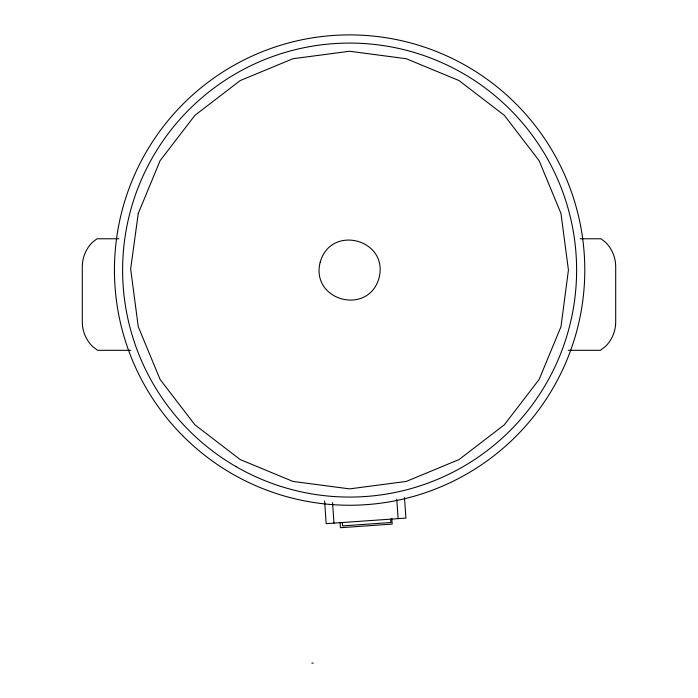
<?xml version="1.0" encoding="UTF-8"?>
<svg xmlns="http://www.w3.org/2000/svg" width="698" height="698" viewBox="0 0 698 698"><rect width="100%" height="100%" fill="white"/><g stroke="black" fill="none" stroke-linecap="round" stroke-linejoin="round"><path stroke-width="1.05" d="M118.896 238.768L97.048 238.768L92.398 242.337A34.472 34.472 0 0 0 82.303 266.706L82.303 321.944A34.472 34.472 0 0 0 92.398 346.313L97.607 350.317L130.858 350.317M580.169 238.768L600.952 238.768L605.602 242.337A34.472 34.472 0 0 1 615.697 266.706L615.697 321.944A34.472 34.472 0 0 1 605.602 346.313L600.393 350.317L568.216 350.317M311.849 663.1L313.184 663.1M404.491 497.595L405.922 518.082L326.184 523.657L324.605 501.016M396.761 499.218L398.122 518.623M391.796 518.684L392.171 524.102L340.441 527.723L340.057 522.305M390.636 519.146L390.871 522.514L342.605 525.891L342.369 522.523M332.553 502.621L333.984 523.107M138.256 213.44L130.657 269.009L138.256 326.708L160.112 379.476L194.89 424.794L240.208 459.572L292.977 481.428L349.611 488.888L406.245 481.428L459.022 459.572L504.34 424.794L539.118 379.476L560.974 326.708L568.434 270.074L560.974 213.44L539.118 160.662L504.34 115.344L459.022 80.567L406.245 58.711L349.611 51.251L292.977 58.711L240.208 80.567L194.89 115.344L160.112 160.662L138.256 213.44M320.181 262.186C310.331 300.751 368.291 316.281 379.049 277.961C388.891 239.397 330.931 223.866 320.181 262.186M183.321 436.363A235.174 235.174 0 0 0 576.775 330.939A235.174 235.174 0 0 0 288.745 42.91A235.174 235.174 0 0 0 183.321 436.363M236.116 466.657A226.99 226.99 0 0 0 576.609 270.074A226.99 226.99 0 0 0 236.116 73.491A226.99 226.99 0 0 0 236.116 466.657"/></g></svg>
